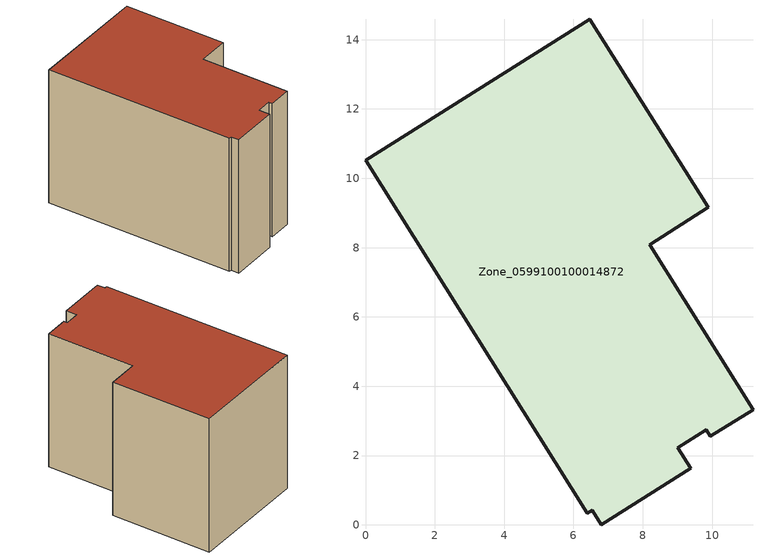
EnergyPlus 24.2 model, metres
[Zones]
Zone_0599100100014872
 floor ground (C_G): 0,10.52 6.47,14.59 9.89,9.16 8.21,8.09 11.18,3.33 9.95,2.56 9.83,2.74 9.01,2.23 9.39,1.63 6.81,0 6.54,0.43 6.4,0.34 z0
 wall outside (C_F): 6.4,0.34 6.54,0.43 6.81,0 9.39,1.63 9.01,2.23 9.83,2.74 9.95,2.56 11.18,3.33 8.21,8.09 9.89,9.16 6.47,14.59 0,10.52 6.4,0.34 z0:8.83
 roof outside (C_R): 9.95,2.56 11.18,3.33 8.21,8.09 9.89,9.16 6.47,14.59 0,10.52 6.4,0.34 6.54,0.43 6.81,0 9.39,1.63 9.01,2.23 9.83,2.74 z8.83
[BUILDING]
Pand.0599100100014872: North Axis=0; Terrain=City; Loads Convergence Tolerance Value=0.04; Temperature Convergence Tolerance Value=0.4; Solar Distribution=FullExterior; Maximum Number of Warmup Days=25; Minimum Number of Warmup Days=1
[Site:Location]
Rotterdam.The.Hague.AP_ZH_NLD Design_Conditions: Latitude=51.96; Longitude=4.45; Time Zone=1; Elevation=-4.5
[SITE:GROUNDTEMPERATURE:BUILDINGSURFACE]
18, 18, 18, 18, 18, 18, 18, 18, 18, 18, 18, 18
[MATERIAL] Thermal Absorptance=0.9; Solar Absorptance=0.7; Visible Absorptance=0.7
Name | Roughness | Thickness | Conductivity | Density | Specific Heat
G.TC.2015-2018 | MediumSmooth | 0.15 | 0.0428571 | 540 | 1210
F.TC.2015-2018 | Rough | 0.3 | 0.0666667 | 1920 | 840
R.TC.2015-2018 | MediumRough | 0.2 | 0.0333333 | 1500 | 1000
[CONSTRUCTION]
C_G: G.TC.2015-2018
C_F: F.TC.2015-2018
C_R: R.TC.2015-2018
[ZONE]
Zone_0599100100014872: Type=1; Multiplier=1; Ceiling Height=Autocalculate; Volume=Autocalculate; Floor Area=autocalculate; Part of Total Floor Area=Yes
[ZONEINFILTRATION:DESIGNFLOWRATE]
Infil_Zone_0599100100014872: Zone or ZoneList or Space or SpaceList=Zone_0599100100014872; Schedule=AlwaysOn; Design Flow Rate Calculation Method=Flow/Area; Flow Rate per Floor Area=0.0015; Constant Term Coefficient=1; Temperature Term Coefficient=0; Velocity Term Coefficient=0; Velocity Squared Term Coefficient=0
[HVACTEMPLATE:ZONE:IDEALLOADSAIRSYSTEM]
Zone_0599100100014872: Maximum Heating Supply Air Temperature=50; Minimum Cooling Supply Air Temperature=13; Maximum Heating Supply Air Humidity Ratio=0.0156; Minimum Cooling Supply Air Humidity Ratio=0.0077; Heating Limit=NoLimit; Cooling Limit=NoLimit; Dehumidification Control Type=ConstantSensibleHeatRatio; Cooling Sensible Heat Ratio=0.7; Dehumidification Setpoint=60; Humidification Control Type=None; Humidification Setpoint=30; Outdoor Air Method=None; Outdoor Air Flow Rate per Person=0.00944; Outdoor Air Flow Rate per Zone Floor Area=0; Outdoor Air Flow Rate per Zone=0; Demand Controlled Ventilation Type=None; Outdoor Air Economizer Type=NoEconomizer; Heat Recovery Type=None; Sensible Heat Recovery Effectiveness=0.7; Latent Heat Recovery Effectiveness=0.65
[ZONECONTROL:THERMOSTAT]
ThermostatControl_Zone_0599100100014872: Zone or ZoneList=Zone_0599100100014872; Control Type Schedule=DualSetpointControlType; Control 1=Thermostat_Zone_0599100100014872; Temperature Difference Between Cutout And Setpoint=0
[THERMOSTATSETPOINT:DUALSETPOINT]
Thermostat_Zone_0599100100014872: Heating Setpoint Temperature Schedule=HeatingSetpoint_Zone_0599100100014872; Cooling Setpoint Temperature Schedule=CoolingSetpoint_Zone_0599100100014872
[SCHEDULE:COMPACT]
HeatingSetpoint_Zone_0599100100014872: Through: 12/31, For: AllDays, Until: 24:00, 21
CoolingSetpoint_Zone_0599100100014872: Through: 12/31, For: AllDays, Until: 24:00, 24
DualSetpointControlType: Through: 12/31, For: AllDays, Until: 24:00, 4
AlwaysOn: Through: 12/31, For: AllDays, Until: 24:00, 1
